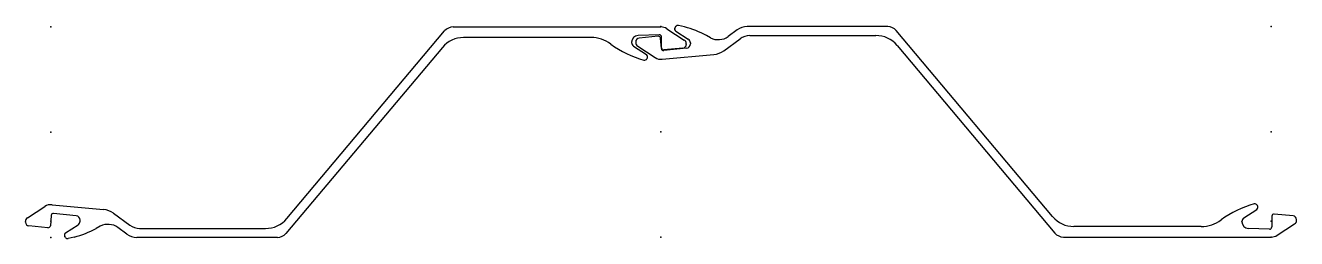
# Model space of a CAD drawing. Extents: x -23 to 1123, y -96 to 96.
import ezdxf

# ---------------------------------------------------------------- set-up
doc = ezdxf.new("R2010")
doc.units = 0
doc.header["$MEASUREMENT"] = 0
doc.layers.get('0').update_dxf_attribs({"color": 5, "linetype": 'CONTINUOUS'})

msp = doc.modelspace()

# ---------------------------------------------------------------- linework, layer by layer
at = {"linetype": 'Continuous'}
for p, q in [((362.66339, 95), (549.83069, 95)), ((555.27277, 93.38951), (570.97681, 83.20264)), ((563.10565, 95.2874), (562.62878, 94.52744)), ((571.19775, 94.98496), (565.85376, 96.37772)), ((618.58313, 92.35598), (610.62329, 86.4634)), ((754.36658, 95.3), (627.508, 95.3)), ((902.97656, -76.2686), (762.0274, 91.72744)), ((212.79346, -78.0687), (355.00262, 91.42747)), ((486.92111, 85.5), (372.12857, 85.5)), ((523.5, 81.22239), (523.5, 81.04693)), ((527.20001, 81.51411), (527.20001, 80.97297)), ((548.4245, 87.94159), (529.2735, 87.21811)), ((547.47095, 86.60892), (530.37183, 84.9987)), ((550.34534, 75.55737), (549.65283, 84.76768)), ((550.5, 76.21719), (550.5, 85.94302)), ((563.41736, 91.08109), (574.6264, 84.04593)), ((576.5, 80.65795), (576.5, 79.86649)), ((594.63318, 85.28749), (590.89142, 87.28542)), ((606.66919, 73.58869), (621.224, 84.35809)), ((630.14606, 87.3), (743.64154, 87.3)), ((352.97653, 76.5686), (212.02739, -91.42744)), ((525.28918, 77.7134), (536.84686, 70.04839)), ((529.02295, 77.61732), (544.78851, 67.38891)), ((551.1557, 65.82085), (597.62683, 70.13548)), ((572.92377, 75.88899), (552.55157, 73.71857)), ((569.62817, 75.8213), (552.6875, 74.226)), ((572.79999, 79.84684), (572.79999, 79.30589)), ((762.79346, 78.36869), (905.00262, -91.12748)), ((537.58167, 66.63451), (537.34143, 66.25228)), ((-20.97708, -77.31732), (-5.21148, -67.08891)), ((1.15569, -65.52084), (47.62683, -69.83548)), ((1087.58167, -66.3345), (1087.34143, -65.95229)), ((0.34531, -75.25736), (-0.34719, -84.46768)), ((22.92376, -75.58899), (2.55156, -73.41857)), ((26.5, -80.35795), (26.5, -79.56648)), ((56.6692, -73.28869), (71.22401, -84.05809)), ((1075.28918, -77.4134), (1086.8468, -69.74839)), ((1100.5, -75.91719), (1100.5, -85.64302)), ((1119.62817, -75.52131), (1102.6875, -73.926)), ((1122.80005, -79.54684), (1122.80005, -79.00589)), ((-22.8, -81.21411), (-22.8, -80.67297)), ((-2.52908, -86.30892), (-19.62815, -84.69869)), ((13.41735, -90.78108), (24.6264, -83.74593)), ((44.63318, -84.9875), (40.89142, -86.98541)), ((68.58313, -92.05598), (60.62327, -86.1634)), ((80.14604, -87), (193.64151, -87)), ((1036.92114, -85.2), (922.12854, -85.2)), ((1073.5, -80.92239), (1073.5, -80.74693)), ((1098.42444, -87.64159), (1079.27344, -86.91811)), ((1105.27271, -93.08951), (1120.97681, -82.90265)), ((13.10568, -94.9874), (12.62877, -94.22743)), ((21.19777, -94.68497), (15.85375, -96.07773)), ((204.36658, -95), (77.508, -95)), ((912.66339, -94.7), (1099.83069, -94.7))]:
    msp.add_line(p, q, dxfattribs=at)
for centre, radius, start, end in [((362.66339, 85), 10, 90, 140.00295), ((549.83069, 85), 10, 57.02948, 90), ((564.74634, 93.19857), 2.5, 147.88979, 237.88673), ((565.22327, 93.95853), 2.5, 75.39243, 147.89053), ((548.50018, 7.8941), 90, 61.89987, 75.39254), ((627.508, 80.3), 15, 90, 126.51201), ((754.36658, 85.3), 10, 39.99666, 90), ((372.12857, 60.5), 25, 90, 140.00327), ((486.92111, 55.5), 30, 53.51376, 90), ((529.5, 81.22239), 6, 92.16344, 180), ((527.5, 81.04693), 4, 180, 236.44742), ((530.70001, 81.51411), 3.5, 95.38038, 180), ((531.20001, 80.97297), 4, 180, 237.02544), ((547.65845, 84.61773), 2, 4.29992, 95.37937), ((548.5, 85.94302), 2, 0, 92.16344), ((568.79999, 79.84684), 4, 0, 57.02962), ((572.5, 80.65795), 4, 0, 57.88629), ((601.69836, 98.51938), 15, 241.89995, 306.5122), ((630.14606, 72.3), 15, 90, 126.49861), ((743.64154, 62.3), 25, 39.99706, 90), ((558.25171, 151.99843), 90, 233.53353, 254.74413), ((535.46509, 67.96494), 2.5, 327.84753, 56.44708), ((552.33966, 75.70731), 2, 184.29983, 276.08229), ((552.5, 76.21719), 2, 180, 275.37939), ((569.29999, 79.30589), 3.5, 275.38038, 0), ((572.5, 79.86649), 4, 276.08142, 0), ((595.96277, 88.0584), 18, 275.30445, 306.49847), ((535.22485, 67.58271), 2.5, 254.81489, 327.84753), ((550.2312, 75.77802), 10, 237.02531, 275.30457), ((0.23121, -75.47802), 10, 84.69556, 122.97472), ((1108.25171, -151.69844), 90, 105.2559, 126.46647), ((1085.22485, -67.28271), 2.5, 32.15247, 105.18646), ((1085.46509, -67.66493), 2.5, 303.55166, 32.15247), ((-18.8, -80.67297), 4, 122.97472, 180), ((2.33968, -75.40732), 2, 83.91873, 175.70005), ((22.5, -79.56648), 4, 0, 83.91874), ((45.96278, -87.75839), 18, 53.50151, 84.69556), ((193.64151, -62), 25, 270, 320.00298), ((922.12854, -60.2), 25, 219.99681, 270), ((1036.92114, -55.2), 30, 270, 306.48619), ((1077.5, -80.74693), 4, 123.55258, 180), ((1102.5, -75.91719), 2, 84.62061, 180), ((1119.30005, -79.00589), 3.5, 0, 84.62061), ((1118.80005, -79.54684), 4, 302.96964, 0), ((-19.3, -81.21411), 3.5, 180, 264.62027), ((-2.34156, -84.31773), 2, 264.62029, 355.70027), ((14.74635, -92.89857), 2.5, 122.11361, 212.10981), ((-1.49984, -7.5941), 90, 284.60748, 298.10014), ((22.5, -80.35795), 4, 302.11371, 0), ((51.69839, -98.21938), 15, 53.48795, 118.10016), ((80.14604, -72), 15, 233.5015, 270), ((204.36658, -85), 10, 270, 320.00328), ((912.66339, -84.7), 10, 219.99709, 270), ((1079.5, -80.92239), 6, 180, 267.83597), ((1098.5, -85.64302), 2, 267.83481, 0), ((15.22326, -93.65854), 2.5, 212.1098, 284.60749), ((77.508, -80), 15, 233.48796, 270), ((1099.83069, -84.7), 10, 270, 302.97023)]:
    msp.add_arc(centre, radius, start, end, dxfattribs=at)
for p in [(0, 95), (550, 95.3), (1100, 95.3), (550, 80.75), (0, 0), (550, 0.3), (1100, 0.3), (0, -80.45), (1100, -80.45), (0, -95), (550, -94.7), (1100, -94.7)]:
    msp.add_point(p, dxfattribs=at)

doc.saveas('drawing.dxf')
